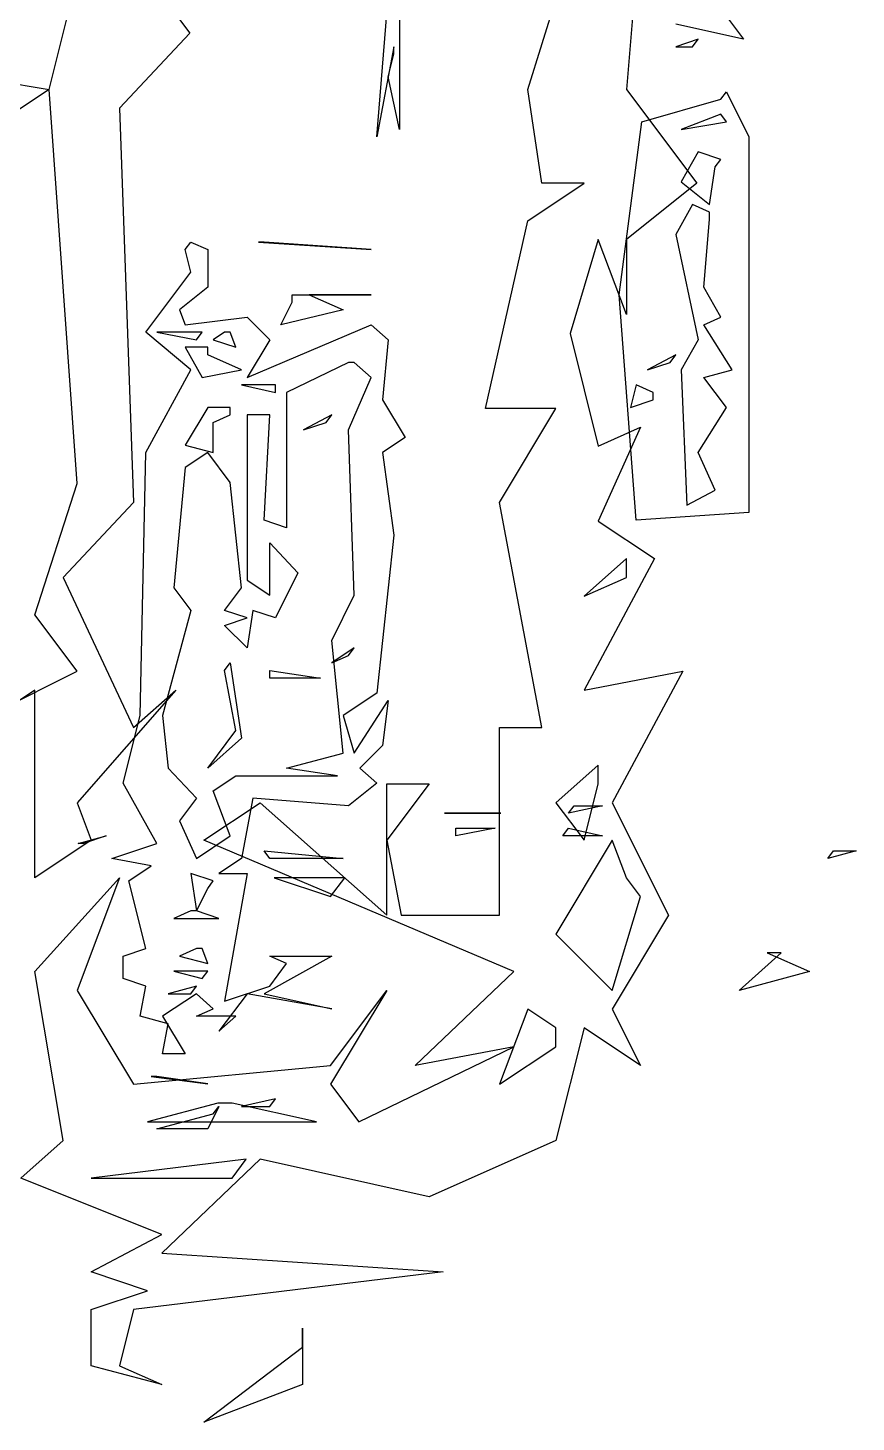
# Model space of a CAD drawing. Extents: x 10 to 24926, y 26 to 24942.
# Drawn here: x 1329 to 2764, y 65 to 2480 of the extents above; entities that cross this region are included whole.
import ezdxf

# ---------------------------------------------------------------- set-up
doc = ezdxf.new("R2010")
doc.units = 0

msp = doc.modelspace()

# ---------------------------------------------------------------- linework, layer by layer
for p, q in [((2195.042, 2373.8973, 9040.3211), (2316.9888, 2764.127, 8884.2292)), ((1365.8039, 2373.8973, 9040.3211), (1438.972, 2666.5695, 8923.2522)), ((1972.6562, 2669.2708, 2932.2917), (1972.6562, 2304.6875, 3078.125)), ((2390.1568, 2666.5695, 8923.2522), (2365.7675, 2373.8973, 9040.3211)), ((1933.5938, 2291.6667, 3083.3333), (1962.8906, 2656.25, 2937.5)), ((1536.5294, 2569.0121, 8962.2752), (1609.6975, 2471.4547, 9001.2981)), ((2539.0625, 2500, 3000), (2568.3594, 2460.9375, 3015.625)), ((780.4594, 2471.4547, 9001.2981), (1365.8039, 2373.8973, 9040.3211)), ((1609.6975, 2471.4547, 9001.2981), (1487.7507, 2341.3781, 9053.3287)), ((2568.3594, 2460.9375, 3015.625), (2451.1719, 2486.9792, 3005.2083)), ((1962.8906, 2447.9167, 3020.8333), (1953.125, 2395.8333, 3041.6667)), ((1962.8906, 2434.8958, 3026.0417), (1962.8906, 2447.9167, 3020.8333)), ((2490.2344, 2460.9375, 3015.625), (2451.1719, 2447.9167, 3020.8333)), ((2451.1719, 2447.9167, 3020.8333), (2480.4688, 2447.9167, 3020.8333)), ((2480.4688, 2447.9167, 3020.8333), (2490.2344, 2460.9375, 3015.625)), ((1953.125, 2395.8333, 3041.6667), (1962.8906, 2434.8958, 3026.0417)), ((1953.125, 2395.8333, 3041.6667), (1933.5938, 2291.6667, 3083.3333)), ((1972.6562, 2304.6875, 3078.125), (1953.125, 2395.8333, 3041.6667)), ((1365.8039, 2373.8973, 9040.3211), (1268.2465, 2308.859, 9066.3364)), ((1414.5826, 1690.9953, 9313.4819), (1365.8039, 2373.8973, 9040.3211)), ((2219.4313, 2211.3016, 9105.3594), (2195.042, 2373.8973, 9040.3211)), ((2365.7675, 2373.8973, 9040.3211), (2487.7143, 2211.3016, 9105.3594)), ((2529.2969, 2356.7708, 3057.2917), (2539.0625, 2369.7917, 3052.0833)), ((2539.0625, 2369.7917, 3052.0833), (2578.125, 2291.6667, 3083.3333)), ((2392.5781, 2317.7083, 3072.9167), (2529.2969, 2356.7708, 3057.2917)), ((1487.7507, 2341.3781, 9053.3287), (1512.14, 1658.4762, 9326.4895)), ((2529.2969, 2330.7292, 3067.7083), (2460.9375, 2304.6875, 3078.125)), ((2539.0625, 2317.7083, 3072.9167), (2529.2969, 2330.7292, 3067.7083)), ((2353.5156, 2018.2292, 3192.7083), (2392.5781, 2317.7083, 3072.9167)), ((2460.9375, 2304.6875, 3078.125), (2539.0625, 2317.7083, 3072.9167)), ((2578.125, 2291.6667, 3083.3333), (2578.125, 1640.625, 3343.75)), ((2490.2344, 2265.625, 3093.75), (2460.9375, 2213.5417, 3114.5833)), ((2529.2969, 2252.6042, 3098.9583), (2490.2344, 2265.625, 3093.75)), ((2519.5312, 2239.5833, 3104.1667), (2529.2969, 2252.6042, 3098.9583)), ((2509.7656, 2174.4792, 3130.2083), (2519.5312, 2239.5833, 3104.1667)), ((2195.042, 2146.2633, 9131.3747), (2292.5994, 2211.3016, 9105.3594)), ((2292.5994, 2211.3016, 9105.3594), (2219.4313, 2211.3016, 9105.3594)), ((2487.7143, 2211.3016, 9105.3594), (2365.7675, 2113.7441, 9144.3823)), ((2460.9375, 2213.5417, 3114.5833), (2509.7656, 2174.4792, 3130.2083)), ((2480.4688, 2174.4792, 3130.2083), (2451.1719, 2122.3958, 3151.0417)), ((2509.7656, 2161.4583, 3135.4167), (2480.4688, 2174.4792, 3130.2083)), ((2509.7656, 2148.4375, 3140.625), (2509.7656, 2161.4583, 3135.4167)), ((2121.8739, 1821.0719, 9261.4513), (2195.042, 2146.2633, 9131.3747)), ((2500, 2031.25, 3187.5), (2509.7656, 2148.4375, 3140.625)), ((1601.5625, 2096.3542, 3161.4583), (1611.3281, 2109.375, 3156.25)), ((1611.3281, 2109.375, 3156.25), (1640.625, 2096.3542, 3161.4583)), ((1728.5156, 2109.375, 3156.25), (1923.8281, 2096.3542, 3161.4583)), ((1738.2812, 2109.375, 3156.25), (1728.5156, 2109.375, 3156.25)), ((1923.8281, 2096.3542, 3161.4583), (1738.2812, 2109.375, 3156.25)), ((2316.9888, 2113.7441, 9144.3823), (2268.2101, 1951.1484, 9209.4206)), ((2365.7675, 1983.6676, 9196.413), (2316.9888, 2113.7441, 9144.3823)), ((2365.7675, 2113.7441, 9144.3823), (2365.7675, 1983.6676, 9196.413)), ((2451.1719, 2122.3958, 3151.0417), (2490.2344, 1940.1042, 3223.9583)), ((1611.3281, 2057.2917, 3177.0833), (1601.5625, 2096.3542, 3161.4583)), ((1640.625, 2096.3542, 3161.4583), (1640.625, 2031.25, 3187.5)), ((1533.2031, 1953.125, 3218.75), (1611.3281, 2057.2917, 3177.0833)), ((1640.625, 2031.25, 3187.5), (1591.7969, 1992.1875, 3203.125)), ((2529.2969, 1979.1667, 3208.3333), (2500, 2031.25, 3187.5)), ((1767.5781, 1966.1458, 3213.5417), (1787.1094, 2005.2083, 3197.9167)), ((1787.1094, 2018.2292, 3192.7083), (1923.8281, 2018.2292, 3192.7083)), ((1787.1094, 2005.2083, 3197.9167), (1787.1094, 2018.2292, 3192.7083)), ((1923.8281, 2018.2292, 3192.7083), (1816.4062, 2018.2292, 3192.7083)), ((1816.4062, 2018.2292, 3192.7083), (1875, 1992.1875, 3203.125)), ((2382.8125, 1627.6042, 3348.9583), (2353.5156, 2018.2292, 3192.7083)), ((1591.7969, 1992.1875, 3203.125), (1601.5625, 1966.1458, 3213.5417)), ((1875, 1992.1875, 3203.125), (1767.5781, 1966.1458, 3213.5417)), ((1601.5625, 1966.1458, 3213.5417), (1708.9844, 1979.1667, 3208.3333)), ((1708.9844, 1979.1667, 3208.3333), (1748.0469, 1940.1042, 3223.9583)), ((1708.9844, 1875, 3250), (1923.8281, 1966.1458, 3213.5417)), ((1923.8281, 1966.1458, 3213.5417), (1953.125, 1940.1042, 3223.9583)), ((2500, 1966.1458, 3213.5417), (2529.2969, 1979.1667, 3208.3333)), ((2548.8281, 1888.0208, 3244.7917), (2500, 1966.1458, 3213.5417)), ((1611.3281, 1888.0208, 3244.7917), (1533.2031, 1953.125, 3218.75)), ((1630.8594, 1953.125, 3218.75), (1552.7344, 1953.125, 3218.75)), ((1552.7344, 1953.125, 3218.75), (1621.0938, 1940.1042, 3223.9583)), ((1621.0938, 1940.1042, 3223.9583), (1630.8594, 1953.125, 3218.75)), ((1669.9219, 1953.125, 3218.75), (1650.3906, 1940.1042, 3223.9583)), ((1650.3906, 1940.1042, 3223.9583), (1689.4531, 1927.0833, 3229.1667)), ((1679.6875, 1953.125, 3218.75), (1669.9219, 1953.125, 3218.75)), ((1689.4531, 1927.0833, 3229.1667), (1679.6875, 1953.125, 3218.75)), ((1748.0469, 1940.1042, 3223.9583), (1708.9844, 1875, 3250)), ((1953.125, 1940.1042, 3223.9583), (1943.3594, 1835.9375, 3265.625)), ((2268.2101, 1951.1484, 9209.4206), (2316.9888, 1756.0336, 9287.4666)), ((2490.2344, 1940.1042, 3223.9583), (2460.9375, 1888.0208, 3244.7917)), ((1640.625, 1927.0833, 3229.1667), (1601.5625, 1927.0833, 3229.1667)), ((1601.5625, 1927.0833, 3229.1667), (1630.8594, 1875, 3250)), ((1640.625, 1914.0625, 3234.375), (1640.625, 1927.0833, 3229.1667)), ((1699.2188, 1888.0208, 3244.7917), (1640.625, 1914.0625, 3234.375)), ((2451.1719, 1914.0625, 3234.375), (2402.3438, 1888.0208, 3244.7917)), ((2441.4062, 1901.0417, 3239.5833), (2451.1719, 1914.0625, 3234.375)), ((1533.2031, 1744.7917, 3302.0833), (1611.3281, 1888.0208, 3244.7917)), ((1630.8594, 1875, 3250), (1699.2188, 1888.0208, 3244.7917)), ((1884.7656, 1901.0417, 3239.5833), (1777.3438, 1848.9583, 3260.4167)), ((1894.5312, 1901.0417, 3239.5833), (1884.7656, 1901.0417, 3239.5833)), ((1923.8281, 1875, 3250), (1894.5312, 1901.0417, 3239.5833)), ((2402.3438, 1888.0208, 3244.7917), (2441.4062, 1901.0417, 3239.5833)), ((2460.9375, 1888.0208, 3244.7917), (2470.7031, 1653.6458, 3338.5417)), ((2500, 1875, 3250), (2548.8281, 1888.0208, 3244.7917)), ((1757.8125, 1861.9792, 3255.2083), (1699.2188, 1861.9792, 3255.2083)), ((1699.2188, 1861.9792, 3255.2083), (1757.8125, 1848.9583, 3260.4167)), ((1757.8125, 1848.9583, 3260.4167), (1757.8125, 1861.9792, 3255.2083)), ((1884.7656, 1783.8542, 3286.4583), (1923.8281, 1875, 3250)), ((2382.8125, 1861.9792, 3255.2083), (2373.0469, 1822.9167, 3270.8333)), ((2412.1094, 1848.9583, 3260.4167), (2382.8125, 1861.9792, 3255.2083)), ((2539.0625, 1822.9167, 3270.8333), (2500, 1875, 3250)), ((1777.3438, 1848.9583, 3260.4167), (1777.3438, 1614.5833, 3354.1667)), ((1943.3594, 1835.9375, 3265.625), (1982.4219, 1770.8333, 3291.6667)), ((2373.0469, 1822.9167, 3270.8333), (2412.1094, 1835.9375, 3265.625)), ((2412.1094, 1835.9375, 3265.625), (2412.1094, 1848.9583, 3260.4167)), ((1640.625, 1822.9167, 3270.8333), (1601.5625, 1757.8125, 3296.875)), ((1679.6875, 1822.9167, 3270.8333), (1640.625, 1822.9167, 3270.8333)), ((1679.6875, 1809.8958, 3276.0417), (1679.6875, 1822.9167, 3270.8333)), ((2243.8207, 1821.0719, 9261.4513), (2121.8739, 1821.0719, 9261.4513)), ((2146.2633, 1658.4762, 9326.4895), (2243.8207, 1821.0719, 9261.4513)), ((2490.2344, 1744.7917, 3302.0833), (2539.0625, 1822.9167, 3270.8333)), ((1650.3906, 1796.875, 3281.25), (1679.6875, 1809.8958, 3276.0417)), ((1650.3906, 1744.7917, 3302.0833), (1650.3906, 1796.875, 3281.25)), ((1748.0469, 1809.8958, 3276.0417), (1708.9844, 1809.8958, 3276.0417)), ((1708.9844, 1809.8958, 3276.0417), (1708.9844, 1523.4375, 3390.625)), ((1738.2812, 1627.6042, 3348.9583), (1748.0469, 1809.8958, 3276.0417)), ((1855.4688, 1809.8958, 3276.0417), (1806.6406, 1783.8542, 3286.4583)), ((1806.6406, 1783.8542, 3286.4583), (1845.7031, 1796.875, 3281.25)), ((1845.7031, 1796.875, 3281.25), (1855.4688, 1809.8958, 3276.0417)), ((2316.9888, 1756.0336, 9287.4666), (2390.1568, 1788.5527, 9274.4589)), ((2390.1568, 1788.5527, 9274.4589), (2316.9888, 1625.957, 9339.4972)), ((1894.5312, 1497.3958, 3401.0417), (1884.7656, 1783.8542, 3286.4583)), ((1982.4219, 1770.8333, 3291.6667), (1943.3594, 1744.7917, 3302.0833)), ((1523.4375, 1289.0625, 3484.375), (1533.2031, 1744.7917, 3302.0833)), ((1601.5625, 1757.8125, 3296.875), (1650.3906, 1744.7917, 3302.0833)), ((1640.625, 1744.7917, 3302.0833), (1601.5625, 1718.75, 3312.5)), ((1679.6875, 1692.7083, 3322.9167), (1640.625, 1744.7917, 3302.0833)), ((1943.3594, 1744.7917, 3302.0833), (1962.8906, 1601.5625, 3359.375)), ((2519.5312, 1679.6875, 3328.125), (2490.2344, 1744.7917, 3302.0833)), ((1601.5625, 1718.75, 3312.5), (1582.0312, 1510.4167, 3395.8333)), ((1341.4146, 1463.3613, 9404.5355), (1414.5826, 1690.9953, 9313.4819)), ((1699.2188, 1510.4167, 3395.8333), (1679.6875, 1692.7083, 3322.9167)), ((2470.7031, 1653.6458, 3338.5417), (2519.5312, 1679.6875, 3328.125)), ((1512.14, 1658.4762, 9326.4895), (1390.1933, 1528.3996, 9378.5202)), ((2219.4313, 1268.2465, 9482.5814), (2146.2633, 1658.4762, 9326.4895)), ((1777.3438, 1614.5833, 3354.1667), (1738.2812, 1627.6042, 3348.9583)), ((2316.9888, 1625.957, 9339.4972), (2414.5462, 1560.9187, 9365.5125)), ((2578.125, 1640.625, 3343.75), (2382.8125, 1627.6042, 3348.9583)), ((1962.8906, 1601.5625, 3359.375), (1933.5938, 1328.125, 3468.75)), ((1748.0469, 1497.3958, 3401.0417), (1748.0469, 1588.5417, 3364.5833)), ((1748.0469, 1588.5417, 3364.5833), (1796.875, 1536.4583, 3385.4167)), ((2414.5462, 1560.9187, 9365.5125), (2292.5994, 1333.2848, 9456.5661)), ((2365.7675, 1560.9187, 9365.5125), (2292.5994, 1495.8805, 9391.5278)), ((2365.7675, 1528.3996, 9378.5202), (2365.7675, 1560.9187, 9365.5125)), ((1390.1933, 1528.3996, 9378.5202), (1512.14, 1268.2465, 9482.5814)), ((1708.9844, 1523.4375, 3390.625), (1748.0469, 1497.3958, 3401.0417)), ((1796.875, 1536.4583, 3385.4167), (1757.8125, 1458.3333, 3416.6667)), ((2292.5994, 1495.8805, 9391.5278), (2365.7675, 1528.3996, 9378.5202)), ((1582.0312, 1510.4167, 3395.8333), (1611.3281, 1471.3542, 3411.4583)), ((1669.9219, 1471.3542, 3411.4583), (1699.2188, 1510.4167, 3395.8333)), ((1855.4688, 1419.2708, 3432.2917), (1894.5312, 1497.3958, 3401.0417)), ((1414.5826, 1365.8039, 9443.5584), (1341.4146, 1463.3613, 9404.5355)), ((1611.3281, 1471.3542, 3411.4583), (1562.5, 1289.0625, 3484.375)), ((1708.9844, 1458.3333, 3416.6667), (1669.9219, 1471.3542, 3411.4583)), ((1669.9219, 1445.3125, 3421.875), (1708.9844, 1458.3333, 3416.6667)), ((1718.75, 1471.3542, 3411.4583), (1708.9844, 1406.25, 3437.5)), ((1757.8125, 1458.3333, 3416.6667), (1718.75, 1471.3542, 3411.4583)), ((1708.9844, 1406.25, 3437.5), (1669.9219, 1445.3125, 3421.875)), ((1875, 1223.9583, 3510.4167), (1855.4688, 1419.2708, 3432.2917)), ((1894.5312, 1406.25, 3437.5), (1855.4688, 1380.2083, 3447.9167)), ((1884.7656, 1393.2292, 3442.7083), (1894.5312, 1406.25, 3437.5)), ((1669.9219, 1367.1875, 3453.125), (1679.6875, 1380.2083, 3447.9167)), ((1679.6875, 1380.2083, 3447.9167), (1699.2188, 1250, 3500)), ((1855.4688, 1380.2083, 3447.9167), (1884.7656, 1393.2292, 3442.7083)), ((1219.4678, 1268.2465, 9482.5814), (1414.5826, 1365.8039, 9443.5584)), ((1689.4531, 1263.0208, 3494.7917), (1669.9219, 1367.1875, 3453.125)), ((1748.0469, 1367.1875, 3453.125), (1835.9375, 1354.1667, 3458.3333)), ((1748.0469, 1354.1667, 3458.3333), (1748.0469, 1367.1875, 3453.125)), ((1835.9375, 1354.1667, 3458.3333), (1748.0469, 1354.1667, 3458.3333)), ((2292.5994, 1333.2848, 9456.5661), (2463.3249, 1365.8039, 9443.5584)), ((2463.3249, 1365.8039, 9443.5584), (2341.3781, 1138.1699, 9534.612)), ((1341.4146, 1333.2848, 9456.5661), (1146.2997, 1203.2082, 9508.5967)), ((1341.4146, 1008.0934, 9586.6427), (1341.4146, 1333.2848, 9456.5661)), ((1585.3081, 1333.2848, 9456.5661), (1414.5826, 1138.1699, 9534.612)), ((1512.14, 1268.2465, 9482.5814), (1585.3081, 1333.2848, 9456.5661)), ((1933.5938, 1328.125, 3468.75), (1875, 1289.0625, 3484.375)), ((1894.5312, 1223.9583, 3510.4167), (1953.125, 1315.1042, 3473.9583)), ((1953.125, 1315.1042, 3473.9583), (1943.3594, 1236.9792, 3505.2083)), ((1494.1406, 1171.875, 3531.25), (1523.4375, 1289.0625, 3484.375)), ((1562.5, 1289.0625, 3484.375), (1572.2656, 1197.9167, 3520.8333)), ((1875, 1289.0625, 3484.375), (1894.5312, 1223.9583, 3510.4167)), ((1640.625, 1197.9167, 3520.8333), (1689.4531, 1263.0208, 3494.7917)), ((2146.2633, 943.0551, 9612.658), (2146.2633, 1268.2465, 9482.5814)), ((2146.2633, 1268.2465, 9482.5814), (2219.4313, 1268.2465, 9482.5814)), ((1699.2188, 1250, 3500), (1640.625, 1197.9167, 3520.8333)), ((1943.3594, 1236.9792, 3505.2083), (1904.2969, 1197.9167, 3520.8333)), ((1777.3438, 1197.9167, 3520.8333), (1875, 1223.9583, 3510.4167)), ((1572.2656, 1197.9167, 3520.8333), (1621.0938, 1145.8333, 3541.6667)), ((1650.3906, 1158.8542, 3536.4583), (1689.4531, 1184.8958, 3526.0417)), ((1689.4531, 1184.8958, 3526.0417), (1865.2344, 1184.8958, 3526.0417)), ((1865.2344, 1184.8958, 3526.0417), (1777.3438, 1197.9167, 3520.8333)), ((1904.2969, 1197.9167, 3520.8333), (1933.5938, 1171.875, 3531.25)), ((2316.9888, 1203.2082, 9508.5967), (2243.8207, 1138.1699, 9534.612)), ((2316.9888, 1170.6891, 9521.6044), (2316.9888, 1203.2082, 9508.5967)), ((1552.7344, 1067.7083, 3572.9167), (1494.1406, 1171.875, 3531.25)), ((1933.5938, 1171.875, 3531.25), (1884.7656, 1132.8125, 3546.875)), ((1951.1484, 943.0551, 9612.658), (1951.1484, 1170.6891, 9521.6044)), ((1951.1484, 1170.6891, 9521.6044), (2024.3165, 1170.6891, 9521.6044)), ((2024.3165, 1170.6891, 9521.6044), (1951.1484, 1073.1316, 9560.6273)), ((2292.5994, 1073.1316, 9560.6273), (2316.9888, 1170.6891, 9521.6044)), ((1414.5826, 1138.1699, 9534.612), (1438.972, 1073.1316, 9560.6273)), ((1621.0938, 1145.8333, 3541.6667), (1591.7969, 1106.7708, 3557.2917)), ((1634.0868, 1073.1316, 9560.6273), (1731.6442, 1138.1699, 9534.612)), ((1679.6875, 1080.7292, 3567.7083), (1650.3906, 1158.8542, 3536.4583)), ((1718.75, 1145.8333, 3541.6667), (1699.2188, 1041.6667, 3583.3333)), ((1884.7656, 1132.8125, 3546.875), (1718.75, 1145.8333, 3541.6667)), ((1731.6442, 1138.1699, 9534.612), (1951.1484, 943.0551, 9612.658)), ((2243.8207, 1138.1699, 9534.612), (2292.5994, 1073.1316, 9560.6273)), ((2341.3781, 1138.1699, 9534.612), (2438.9355, 943.0551, 9612.658)), ((2050.7812, 1119.7917, 3552.0833), (2148.4375, 1119.7917, 3552.0833)), ((2060.5469, 1119.7917, 3552.0833), (2050.7812, 1119.7917, 3552.0833)), ((2148.4375, 1119.7917, 3552.0833), (2060.5469, 1119.7917, 3552.0833)), ((2324.2188, 1132.8125, 3546.875), (2265.625, 1119.7917, 3552.0833)), ((2265.625, 1119.7917, 3552.0833), (2275.3906, 1132.8125, 3546.875)), ((2275.3906, 1132.8125, 3546.875), (2324.2188, 1132.8125, 3546.875)), ((1591.7969, 1106.7708, 3557.2917), (1621.0938, 1041.6667, 3583.3333)), ((2070.3125, 1093.75, 3562.5), (2138.6719, 1093.75, 3562.5)), ((2138.6719, 1093.75, 3562.5), (2070.3125, 1080.7292, 3567.7083)), ((2070.3125, 1080.7292, 3567.7083), (2070.3125, 1093.75, 3562.5)), ((2255.8594, 1080.7292, 3567.7083), (2265.625, 1093.75, 3562.5)), ((2265.625, 1093.75, 3562.5), (2324.2188, 1080.7292, 3567.7083)), ((1438.972, 1073.1316, 9560.6273), (1341.4146, 1008.0934, 9586.6427)), ((1416.0156, 1067.7083, 3572.9167), (1464.8438, 1080.7292, 3567.7083)), ((1425.7812, 1067.7083, 3572.9167), (1416.0156, 1067.7083, 3572.9167)), ((1464.8438, 1080.7292, 3567.7083), (1425.7812, 1067.7083, 3572.9167)), ((1474.6094, 1041.6667, 3583.3333), (1552.7344, 1067.7083, 3572.9167)), ((1621.0938, 1041.6667, 3583.3333), (1679.6875, 1080.7292, 3567.7083)), ((2170.6526, 845.4977, 9651.6809), (1634.0868, 1073.1316, 9560.6273)), ((1951.1484, 1073.1316, 9560.6273), (1975.5378, 943.0551, 9612.658)), ((2341.3781, 1073.1316, 9560.6273), (2243.8207, 910.5359, 9625.6656)), ((2324.2188, 1080.7292, 3567.7083), (2255.8594, 1080.7292, 3567.7083)), ((2365.7675, 1008.0934, 9586.6427), (2341.3781, 1073.1316, 9560.6273)), ((1542.9688, 1028.6458, 3588.5417), (1474.6094, 1041.6667, 3583.3333)), ((1699.2188, 1041.6667, 3583.3333), (1660.1562, 1015.625, 3593.75)), ((1738.2812, 1054.6875, 3578.125), (1875, 1041.6667, 3583.3333)), ((1748.0469, 1041.6667, 3583.3333), (1738.2812, 1054.6875, 3578.125)), ((1875, 1041.6667, 3583.3333), (1748.0469, 1041.6667, 3583.3333)), ((2763.6719, 1054.6875, 3578.125), (2714.8438, 1041.6667, 3583.3333)), ((2714.8438, 1041.6667, 3583.3333), (2724.6094, 1054.6875, 3578.125)), ((2724.6094, 1054.6875, 3578.125), (2763.6719, 1054.6875, 3578.125)), ((1503.9062, 1002.6042, 3598.9583), (1542.9688, 1028.6458, 3588.5417)), ((1650.3906, 1002.6042, 3598.9583), (1611.3281, 1015.625, 3593.75)), ((1611.3281, 1015.625, 3593.75), (1621.0938, 950.5208, 3619.7917)), ((1660.1562, 1015.625, 3593.75), (1708.9844, 1015.625, 3593.75)), ((1708.9844, 1015.625, 3593.75), (1669.9219, 794.2708, 3682.2917)), ((1341.4146, 845.4977, 9651.6809), (1487.7507, 1008.0934, 9586.6427)), ((1487.7507, 1008.0934, 9586.6427), (1414.5826, 812.9785, 9664.6886)), ((1533.2031, 885.4167, 3645.8333), (1503.9062, 1002.6042, 3598.9583)), ((1640.625, 989.5833, 3604.1667), (1650.3906, 1002.6042, 3598.9583)), ((1877.9804, 1008.0934, 9586.6427), (1756.0336, 1008.0934, 9586.6427)), ((1756.0336, 1008.0934, 9586.6427), (1853.591, 975.5742, 9599.6503)), ((1853.591, 975.5742, 9599.6503), (1877.9804, 1008.0934, 9586.6427)), ((2390.1568, 975.5742, 9599.6503), (2365.7675, 1008.0934, 9586.6427)), ((1621.0938, 950.5208, 3619.7917), (1640.625, 989.5833, 3604.1667)), ((2341.3781, 812.9785, 9664.6886), (2390.1568, 975.5742, 9599.6503)), ((1611.3281, 950.5208, 3619.7917), (1582.0312, 937.5, 3625)), ((1621.0938, 950.5208, 3619.7917), (1611.3281, 950.5208, 3619.7917)), ((1660.1562, 937.5, 3625), (1621.0938, 950.5208, 3619.7917)), ((1975.5378, 943.0551, 9612.658), (2146.2633, 943.0551, 9612.658)), ((2438.9355, 943.0551, 9612.658), (2341.3781, 780.4594, 9677.6962)), ((1582.0312, 937.5, 3625), (1660.1562, 937.5, 3625)), ((2243.8207, 910.5359, 9625.6656), (2341.3781, 812.9785, 9664.6886)), ((1494.1406, 872.3958, 3651.0417), (1533.2031, 885.4167, 3645.8333)), ((1494.1406, 833.3333, 3666.6667), (1494.1406, 872.3958, 3651.0417)), ((1621.0938, 885.4167, 3645.8333), (1591.7969, 872.3958, 3651.0417)), ((1591.7969, 872.3958, 3651.0417), (1640.625, 859.375, 3656.25)), ((1630.8594, 885.4167, 3645.8333), (1621.0938, 885.4167, 3645.8333)), ((1640.625, 859.375, 3656.25), (1630.8594, 885.4167, 3645.8333)), ((1855.4688, 872.3958, 3651.0417), (1738.2812, 807.2917, 3677.0833)), ((1777.3438, 859.375, 3656.25), (1748.0469, 872.3958, 3651.0417)), ((1748.0469, 872.3958, 3651.0417), (1855.4688, 872.3958, 3651.0417)), ((2560.8823, 812.9785, 9664.6886), (2634.0504, 878.0168, 9638.6733)), ((2609.661, 878.0168, 9638.6733), (2682.8291, 845.4977, 9651.6809)), ((2634.0504, 878.0168, 9638.6733), (2609.661, 878.0168, 9638.6733)), ((1390.1933, 552.8254, 9768.7498), (1341.4146, 845.4977, 9651.6809)), ((1640.625, 846.3542, 3661.4583), (1582.0312, 846.3542, 3661.4583)), ((1582.0312, 846.3542, 3661.4583), (1630.8594, 833.3333, 3666.6667)), ((1630.8594, 833.3333, 3666.6667), (1640.625, 846.3542, 3661.4583)), ((1748.0469, 820.3125, 3671.875), (1777.3438, 859.375, 3656.25)), ((1999.9271, 682.902, 9716.7192), (2170.6526, 845.4977, 9651.6809)), ((2682.8291, 845.4977, 9651.6809), (2560.8823, 812.9785, 9664.6886)), ((1533.2031, 820.3125, 3671.875), (1494.1406, 833.3333, 3666.6667)), ((1414.5826, 812.9785, 9664.6886), (1512.14, 650.3828, 9729.7269)), ((1523.4375, 768.2292, 3692.7083), (1533.2031, 820.3125, 3671.875)), ((1621.0938, 807.2917, 3677.0833), (1562.5, 768.2292, 3692.7083)), ((1621.0938, 820.3125, 3671.875), (1572.2656, 807.2917, 3677.0833)), ((1572.2656, 807.2917, 3677.0833), (1611.3281, 807.2917, 3677.0833)), ((1611.3281, 807.2917, 3677.0833), (1621.0938, 820.3125, 3671.875)), ((1650.3906, 781.25, 3687.5), (1621.0938, 807.2917, 3677.0833)), ((1708.9844, 807.2917, 3677.0833), (1660.1562, 742.1875, 3703.125)), ((1669.9219, 794.2708, 3682.2917), (1748.0469, 820.3125, 3671.875)), ((1855.4688, 781.25, 3687.5), (1708.9844, 807.2917, 3677.0833)), ((1738.2812, 807.2917, 3677.0833), (1855.4688, 781.25, 3687.5)), ((1853.591, 682.902, 9716.7192), (1951.1484, 812.9785, 9664.6886)), ((1951.1484, 812.9785, 9664.6886), (1853.591, 650.3828, 9729.7269)), ((1621.0938, 768.2292, 3692.7083), (1650.3906, 781.25, 3687.5)), ((2195.042, 780.4594, 9677.6962), (2146.2633, 650.3828, 9729.7269)), ((2243.8207, 747.9402, 9690.7039), (2195.042, 780.4594, 9677.6962)), ((2341.3781, 780.4594, 9677.6962), (2390.1568, 682.902, 9716.7192)), ((1572.2656, 755.2083, 3697.9167), (1523.4375, 768.2292, 3692.7083)), ((1562.5, 768.2292, 3692.7083), (1601.5625, 703.125, 3718.75)), ((1562.5, 703.125, 3718.75), (1572.2656, 755.2083, 3697.9167)), ((1689.4531, 768.2292, 3692.7083), (1621.0938, 768.2292, 3692.7083)), ((1660.1562, 742.1875, 3703.125), (1689.4531, 768.2292, 3692.7083)), ((2292.5994, 747.9402, 9690.7039), (2243.8207, 552.8254, 9768.7498)), ((2243.8207, 715.4211, 9703.7116), (2243.8207, 747.9402, 9690.7039)), ((2390.1568, 682.902, 9716.7192), (2292.5994, 747.9402, 9690.7039)), ((1601.5625, 703.125, 3718.75), (1562.5, 703.125, 3718.75)), ((1902.3697, 585.3445, 9755.7422), (2170.6526, 715.4211, 9703.7116)), ((2170.6526, 715.4211, 9703.7116), (1999.9271, 682.902, 9716.7192)), ((2146.2633, 650.3828, 9729.7269), (2243.8207, 715.4211, 9703.7116)), ((1512.14, 650.3828, 9729.7269), (1853.591, 682.902, 9716.7192)), ((1542.9688, 664.0625, 3734.375), (1640.625, 651.0417, 3739.5833)), ((1552.7344, 664.0625, 3734.375), (1542.9688, 664.0625, 3734.375)), ((1640.625, 651.0417, 3739.5833), (1552.7344, 664.0625, 3734.375)), ((1853.591, 650.3828, 9729.7269), (1902.3697, 585.3445, 9755.7422)), ((1658.4762, 617.8637, 9742.7345), (1536.5294, 585.3445, 9755.7422)), ((1660.1562, 611.9792, 3755.2083), (1640.625, 572.9167, 3770.8333)), ((1650.3906, 598.9583, 3760.4167), (1660.1562, 611.9792, 3755.2083)), ((1682.8655, 617.8637, 9742.7345), (1658.4762, 617.8637, 9742.7345)), ((1829.2017, 585.3445, 9755.7422), (1682.8655, 617.8637, 9742.7345)), ((1757.8125, 625, 3750), (1699.2188, 611.9792, 3755.2083)), ((1699.2188, 611.9792, 3755.2083), (1748.0469, 611.9792, 3755.2083)), ((1748.0469, 611.9792, 3755.2083), (1757.8125, 625, 3750)), ((1536.5294, 585.3445, 9755.7422), (1829.2017, 585.3445, 9755.7422)), ((1552.7344, 572.9167, 3770.8333), (1650.3906, 598.9583, 3760.4167)), ((1640.625, 572.9167, 3770.8333), (1552.7344, 572.9167, 3770.8333)), ((1317.0252, 487.7871, 9794.7652), (1390.1933, 552.8254, 9768.7498)), ((2243.8207, 552.8254, 9768.7498), (2024.3165, 455.268, 9807.7728)), ((1707.2549, 520.3062, 9781.7575), (1438.972, 487.7871, 9794.7652)), ((1731.6442, 520.3062, 9781.7575), (1560.9187, 357.7105, 9846.7958)), ((1682.8655, 487.7871, 9794.7652), (1707.2549, 520.3062, 9781.7575)), ((2024.3165, 455.268, 9807.7728), (1731.6442, 520.3062, 9781.7575)), ((1560.9187, 390.2297, 9833.7881), (1317.0252, 487.7871, 9794.7652)), ((1438.972, 487.7871, 9794.7652), (1682.8655, 487.7871, 9794.7652)), ((1438.972, 325.1914, 9859.8034), (1560.9187, 390.2297, 9833.7881)), ((1560.9187, 357.7105, 9846.7958), (2048.7059, 325.1914, 9859.8034)), ((1536.5294, 292.6723, 9872.8111), (1438.972, 325.1914, 9859.8034)), ((2048.7059, 325.1914, 9859.8034), (1512.14, 260.1531, 9885.8188)), ((1438.972, 260.1531, 9885.8188), (1536.5294, 292.6723, 9872.8111)), ((1438.972, 162.5957, 9924.8417), (1438.972, 260.1531, 9885.8188)), ((1512.14, 260.1531, 9885.8188), (1487.7507, 162.5957, 9924.8417)), ((1804.8123, 227.634, 9898.8264), (1804.8123, 130.0766, 9937.8494)), ((1804.8123, 195.1148, 9911.8341), (1804.8123, 227.634, 9898.8264)), ((1634.0868, 65.0383, 9963.8647), (1804.8123, 195.1148, 9911.8341)), ((1560.9187, 130.0766, 9937.8494), (1438.972, 162.5957, 9924.8417)), ((1487.7507, 162.5957, 9924.8417), (1560.9187, 130.0766, 9937.8494)), ((1804.8123, 130.0766, 9937.8494), (1634.0868, 65.0383, 9963.8647))]:
    msp.add_line(p, q)

doc.saveas('drawing.dxf')
